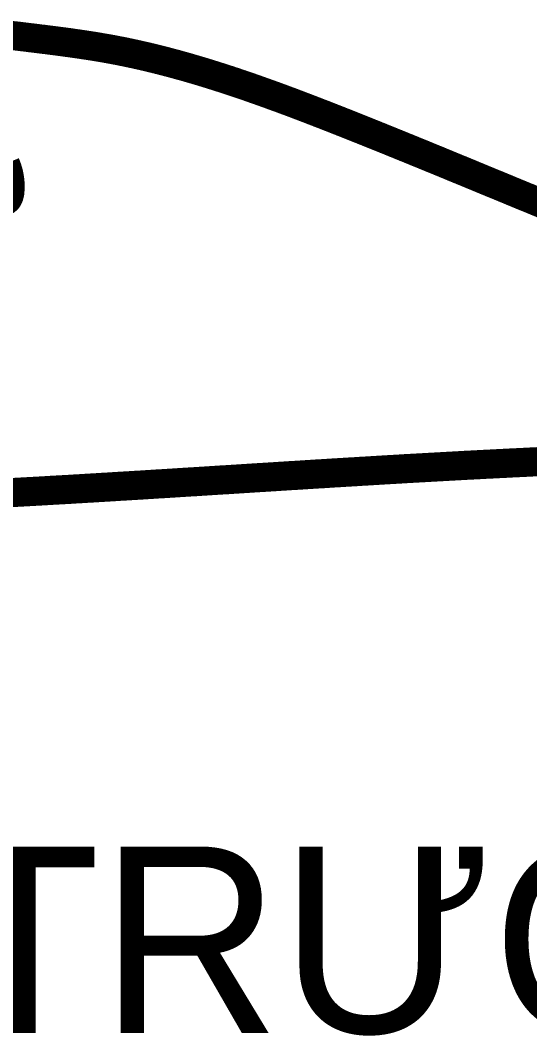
# Model space of a CAD drawing. Header units: millimetres. Extents: x -295047 to 304185, y -728047 to -308748.
# Drawn here: x 147473.2 to 147691.8, y -329796.7 to -329361 of the extents above; entities that cross this region are included whole.
import ezdxf
from ezdxf.enums import TextEntityAlignment as Align

# ---------------------------------------------------------------- set-up
doc = ezdxf.new("R2010")
doc.units = ezdxf.units.MM
doc.header["$MEASUREMENT"] = 0
for name, color, linetype, lineweight in [('ISO', 153, 'Continuous', 13), ('LC ISO', 153, 'Continuous', 13), ('LC Net thay', 7, 'Continuous', 25), ('LC Text1', 3, 'Continuous', 20)]:
    doc.layers.add(name, color=color, linetype=linetype, lineweight=lineweight)
doc.styles.add('Khungten', font='VHAVAN.TTF', dxfattribs={"width": 0.9, "height": 5000})
doc.styles.add('Title', font='VHBLACK.TTF', dxfattribs={"width": 0.8})
doc.styles.add('VNAVANTH', font='VHAVANB.TTF', dxfattribs={"width": 0.6})

# ---------------------------------------------------------------- blocks, each defined once
blk = doc.blocks.new('Mr. Giang')
at = {"layer": 'LC ISO', "const_width": 50}
for points in [[(1679.2, 389.3), (1679.9, 387.6), (1680.5, 385.9), (1681.2, 384.2), (1681.8, 382.5), (1682.4, 380.8), (1682.9, 379.1), (1683.5, 377.3), (1684, 375.5), (1684.4, 373.7), (1684.9, 371.8), (1685.3, 370), (1685.7, 368.1), (1686, 366.2), (1686.3, 364.2), (1686.6, 362.3), (1686.8, 360.3), (1687, 358.2), (1687.2, 356.2), (1687.3, 353.9), (1687.4, 352), (1687.4, 349.8), (1687.4, 347.7), (1687.3, 345.6), (1687.1, 343.5), (1686.9, 341.4), (1686.7, 339.4), (1686.3, 337.5), (1685.9, 335.7), (1685.4, 333.9), (1684.8, 332.3), (1684.1, 330.9), (1683.4, 329.6), (1682.5, 328.4), (1681.9, 327.8), (1680.5, 326.7), (1679.3, 326.2)], [(1678.2, 610.5), (1680.2, 610.3), (1682.1, 610.2), (1684, 610), (1685.9, 609.8), (1687.8, 609.6), (1689.7, 609.4), (1691.7, 609.2), (1693.6, 609), (1695.5, 608.8), (1697.4, 608.6), (1699.3, 608.4), (1701.2, 608.2), (1703.2, 607.9), (1705.1, 607.7), (1707, 607.5), (1708.9, 607.2), (1711.4, 606.9), (1712.7, 606.8), (1714.6, 606.5), (1716.5, 606.3), (1718.4, 606.1), (1720.3, 605.8), (1722.1, 605.6), (1724, 605.4), (1725.9, 605.2), (1727.8, 604.9), (1729.7, 604.7), (1731.5, 604.5), (1733.4, 604.2), (1735.3, 604), (1737.1, 603.8), (1739, 603.5), (1740.9, 603.3), (1742.7, 603.1), (1744.6, 602.9), (1746.4, 602.6), (1748.3, 602.4), (1750.1, 602.2), (1752, 601.9), (1753.8, 601.7), (1755.6, 601.5), (1757.5, 601.2), (1759.3, 601), (1761.2, 600.8), (1763, 600.5), (1764.8, 600.3), (1766.6, 600.1), (1768.5, 599.8), (1770.3, 599.6), (1772.1, 599.3), (1773.9, 599.1), (1775.8, 598.9), (1777.6, 598.6), (1779.4, 598.4), (1781.2, 598.1), (1783, 597.9), (1784.8, 597.6), (1786.6, 597.4), (1788.4, 597.2), (1790.2, 596.9), (1792, 596.7), (1793.8, 596.4), (1795.6, 596.1), (1797.4, 595.9), (1799.2, 595.6), (1801, 595.4), (1802.8, 595.1), (1804.6, 594.9), (1806.4, 594.6), (1808.2, 594.3), (1810, 594.1), (1811.8, 593.8), (1813.6, 593.5), (1815.4, 593.3), (1817.1, 593), (1818.9, 592.7), (1820.7, 592.5), (1822.5, 592.2), (1824.3, 591.9), (1826, 591.6), (1827.8, 591.4), (1829.6, 591.1), (1831.4, 590.8), (1833.2, 590.5), (1834.9, 590.2), (1836.7, 589.9), (1838.5, 589.6), (1840.3, 589.3), (1842, 589), (1843.8, 588.7), (1845.6, 588.4), (1847.3, 588.1), (1849.1, 587.8), (1850.9, 587.5), (1852.6, 587.2), (1854.4, 586.9), (1856.2, 586.6), (1858, 586.2), (1859.7, 585.9), (1861.5, 585.6), (1863.3, 585.3), (1865, 584.9), (1866.8, 584.6), (1867.7, 584.4), (1870.3, 583.9), (1872.1, 583.6), (1873.9, 583.2), (1875.6, 582.9), (1877.4, 582.6), (1879.2, 582.2), (1880.9, 581.8), (1882.7, 581.5), (1884.5, 581.1), (1886.2, 580.8), (1888, 580.4), (1889.8, 580), (1891.5, 579.7), (1893.3, 579.3), (1895.1, 578.9), (1896.8, 578.5), (1898.6, 578.2), (1900.4, 577.8), (1902.1, 577.4), (1903.9, 577), (1905.7, 576.6), (1907.4, 576.2), (1909.2, 575.8), (1910.9, 575.4), (1912.7, 575), (1914.5, 574.6), (1916.2, 574.2), (1918, 573.8), (1919.8, 573.4), (1921.5, 573), (1923.3, 572.6), (1925.1, 572.1), (1926.8, 571.7), (1928.6, 571.3), (1930.3, 570.9), (1932.1, 570.4), (1933.9, 570), (1935.6, 569.6), (1937.4, 569.1), (1939.2, 568.7), (1940.9, 568.3), (1942.7, 567.8), (1944.4, 567.4), (1946.2, 566.9), (1948, 566.5), (1949.7, 566), (1951.5, 565.6), (1953.3, 565.1), (1955, 564.7), (1956.8, 564.2), (1958.5, 563.7), (1960.3, 563.3), (1962.1, 562.8), (1963.8, 562.3), (1965.6, 561.9), (1967.3, 561.4), (1969.1, 560.9), (1970.9, 560.5), (1972.6, 560), (1974.4, 559.5), (1976.1, 559), (1977.9, 558.5), (1979.6, 558), (1981.4, 557.5), (1983.2, 557), (1984.9, 556.6), (1986.7, 556.1), (1988.4, 555.6), (1990.2, 555.1), (1992, 554.6), (1993.7, 554.1), (1995.5, 553.5), (1997.2, 553), (1999, 552.5), (2000.7, 552), (2002.5, 551.5), (2004.2, 551), (2006, 550.5), (2007.8, 549.9), (2009.5, 549.4), (2011.3, 548.9), (2013, 548.4), (2014.8, 547.9), (2016.5, 547.3), (2018.3, 546.8), (2020, 546.3), (2021.8, 545.7), (2023.5, 545.2), (2025.3, 544.6), (2027.1, 544.1), (2028.8, 543.6), (2030.6, 543), (2032.3, 542.5), (2034.1, 541.9), (2035.8, 541.4), (2037.6, 540.8), (2039.3, 540.3), (2041.1, 539.7), (2042.8, 539.2), (2044.6, 538.6), (2046.3, 538.1), (2048.1, 537.5), (2049.8, 536.9), (2051.6, 536.4), (2053.3, 535.8), (2055.1, 535.2), (2056.8, 534.7), (2058.6, 534.1), (2060.3, 533.5), (2062.1, 533), (2063.8, 532.4), (2065.6, 531.8), (2067.3, 531.2), (2069.1, 530.6), (2070.8, 530.1), (2072.6, 529.5), (2074.3, 528.9), (2076.1, 528.3), (2077.8, 527.7), (2079.6, 527.1), (2081.3, 526.5), (2083, 526), (2084.8, 525.4), (2086.5, 524.8), (2088.3, 524.2), (2090, 523.6), (2091.8, 523), (2093.5, 522.4), (2095.3, 521.8), (2097, 521.2), (2098.8, 520.6), (2100.5, 520), (2102.2, 519.4), (2104, 518.7), (2105.7, 518.1), (2107.5, 517.5), (2109.2, 516.9), (2111, 516.3), (2112.7, 515.7), (2114.4, 515.1), (2116.2, 514.5), (2117.9, 513.8), (2119.7, 513.2), (2121.4, 512.6), (2123.1, 512), (2124.9, 511.4), (2126.6, 510.7), (2128.4, 510.1), (2130.1, 509.5), (2131.8, 508.9), (2133.6, 508.2), (2135.3, 507.6), (2137.1, 507), (2138.8, 506.3), (2140.5, 505.7), (2142.3, 505.1), (2144, 504.4), (2145.7, 503.8), (2147.5, 503.2), (2149.2, 502.5), (2151, 501.9), (2152.7, 501.3), (2154.4, 500.6), (2156.2, 500), (2157.9, 499.3), (2159.6, 498.7), (2161.4, 498), (2163.1, 497.4), (2164.8, 496.8), (2166.6, 496.1), (2168.3, 495.5), (2170, 494.8), (2171.8, 494.2), (2173.5, 493.5), (2175.2, 492.9), (2177, 492.2), (2178.7, 491.6), (2180.4, 490.9), (2182.2, 490.2), (2183.9, 489.6), (2185.6, 488.9), (2187.3, 488.3), (2189.1, 487.6), (2190.8, 487), (2192.5, 486.3), (2194.3, 485.6), (2196, 485), (2197.7, 484.3), (2199.4, 483.7), (2201.2, 483), (2202.9, 482.3), (2204.6, 481.7), (2206.4, 481), (2208.1, 480.3), (2209.8, 479.7), (2211.5, 479), (2213.3, 478.3), (2215, 477.7), (2216.7, 477), (2218.4, 476.3), (2220.2, 475.7), (2221.9, 475), (2223.6, 474.3), (2225.3, 473.7), (2227.1, 473), (2228.8, 472.3), (2230.5, 471.6), (2232.2, 471), (2233.9, 470.3), (2235.7, 469.6), (2237.4, 469), (2239.1, 468.3), (2240.8, 467.6), (2242.5, 466.9), (2244.3, 466.3), (2246, 465.6), (2247.7, 464.9), (2249.4, 464.2), (2251.1, 463.5), (2252.9, 462.9), (2254.6, 462.2), (2256.3, 461.5), (2258, 460.8), (2259.7, 460.2), (2261.4, 459.5), (2263.2, 458.8), (2264.9, 458.1), (2267, 457.3), (2268.3, 456.8), (2270, 456.1), (2271.7, 455.4), (2273.4, 454.7), (2275.1, 454), (2276.9, 453.4), (2278.6, 452.7), (2280.3, 452), (2282, 451.3), (2283.7, 450.6), (2285.4, 449.9), (2287.1, 449.3), (2288.8, 448.6), (2290.6, 447.9), (2292.3, 447.2), (2294, 446.5), (2295.7, 445.8), (2297.4, 445.2), (2299.1, 444.5), (2300.8, 443.8), (2302.5, 443.1), (2304.2, 442.4), (2305.9, 441.7), (2307.6, 441), (2309.3, 440.4), (2311, 439.7), (2312.8, 439), (2314.5, 438.3), (2316.2, 437.6), (2317.9, 436.9), (2319.6, 436.2), (2321.3, 435.6), (2323, 434.9), (2324.7, 434.2), (2326.4, 433.5), (2328.1, 432.8), (2329.8, 432.1), (2331.5, 431.4), (2333.2, 430.7), (2334.9, 430.1), (2336.6, 429.4), (2338.3, 428.7), (2340, 428), (2341.7, 427.3), (2343.4, 426.6), (2345.1, 425.9), (2346.8, 425.2), (2348.5, 424.5), (2350.2, 423.9), (2351.9, 423.2), (2353.6, 422.5), (2355.3, 421.8), (2357, 421.1), (2358.7, 420.4), (2360.4, 419.7), (2362.1, 419), (2363.8, 418.3), (2365.5, 417.6), (2367.2, 416.9), (2368.9, 416.3), (2370.6, 415.6), (2372.3, 414.9), (2374, 414.2), (2375.7, 413.5), (2377.4, 412.8), (2379.1, 412.1), (2380.8, 411.4), (2382.5, 410.7), (2384.2, 410), (2385.9, 409.3), (2387.6, 408.6), (2389.3, 407.9), (2391, 407.3), (2392.7, 406.6), (2394.4, 405.9), (2396.1, 405.2), (2397.7, 404.5), (2399.4, 403.8), (2401.1, 403.1), (2402.8, 402.4), (2404.5, 401.7), (2406.2, 401), (2407.9, 400.3), (2409.6, 399.6), (2411.3, 398.9), (2413, 398.2), (2414.7, 397.5), (2416.4, 396.8), (2418.1, 396.1), (2419.8, 395.5), (2421.5, 394.8), (2423.2, 394.1), (2424.8, 393.4), (2426.5, 392.7), (2428.2, 392), (2429.9, 391.3), (2431.6, 390.6), (2433.3, 389.9), (2435, 389.2), (2436.7, 388.5), (2438.4, 387.8), (2440.1, 387.1), (2441.8, 386.4), (2443.5, 385.7), (2445.1, 385), (2446.8, 384.3), (2448.5, 383.6), (2450.2, 382.9), (2451.9, 382.2), (2453.6, 381.5), (2455.3, 380.8), (2457, 380.1), (2458.7, 379.4), (2460.4, 378.8), (2462.1, 378.1), (2463.7, 377.4), (2465.4, 376.7), (2467.1, 376), (2468.8, 375.3), (2470.5, 374.6), (2472.2, 373.9), (2473.9, 373.2), (2475.6, 372.5), (2477.3, 371.8), (2479, 371.1), (2480.6, 370.4), (2482.3, 369.7), (2484, 369), (2485.7, 368.3), (2487.4, 367.6), (2489.1, 366.9), (2490.8, 366.2), (2492.5, 365.5), (2494.2, 364.8), (2495.9, 364.1), (2497.5, 363.4), (2499.2, 362.7), (2500.9, 362), (2502.6, 361.3), (2504.3, 360.6), (2506, 359.9), (2507.7, 359.2), (2509.4, 358.5), (2511.1, 357.8), (2512.8, 357.1), (2514.4, 356.4), (2516.1, 355.7), (2517.8, 355), (2519.5, 354.4), (2521.2, 353.7), (2522.9, 353), (2524.6, 352.3), (2526.3, 351.6), (2528, 350.9), (2529.6, 350.2), (2531.3, 349.5), (2533, 348.8), (2534.7, 348.1), (2536.4, 347.4), (2538.1, 346.7), (2539.8, 346), (2541.5, 345.3), (2543.2, 344.6), (2544.9, 343.9), (2546.5, 343.2), (2548.2, 342.5), (2549.9, 341.8), (2551.6, 341.1), (2553.3, 340.4), (2555, 339.7), (2556.7, 339), (2558.4, 338.3), (2560.1, 337.6), (2561.8, 336.9), (2563.5, 336.2), (2565.1, 335.5), (2566.8, 334.8), (2568.5, 334.1), (2570.2, 333.4), (2571.9, 332.7), (2573.6, 332), (2575.3, 331.4), (2577, 330.7), (2578.7, 330), (2580.4, 329.3), (2582.1, 328.6), (2583.8, 327.9), (2585.4, 327.2), (2587.1, 326.5), (2588.8, 325.8), (2590.5, 325.1), (2592.2, 324.4), (2594.7, 323.4), (2595.6, 323), (2597.3, 322.3), (2599, 321.6), (2600.7, 320.9), (2602.4, 320.2), (2604.1, 319.5), (2605.8, 318.8)], [(1669.3, -176.2), (1680.2, -175.6), (1691.1, -175), (1702.1, -174.4), (1713, -173.8), (1723.9, -173.2), (1734.8, -172.6), (1745.7, -172), (1756.6, -171.3), (1767.5, -170.7), (1778.4, -170.1), (1789.4, -169.5), (1800.3, -168.8), (1811.2, -168.2), (1822.1, -167.5), (1833, -166.9), (1843.9, -166.2), (1854.8, -165.6), (1865.7, -164.9), (1876.6, -164.2), (1887.5, -163.6), (1898.4, -162.9), (1909.3, -162.3), (1920.2, -161.6), (1931.1, -160.9), (1942, -160.2), (1952.9, -159.6), (1963.8, -158.9), (1974.7, -158.2), (1985.6, -157.5), (1996.5, -156.8), (2007.4, -156.2), (2018.3, -155.5), (2029.1, -154.8), (2040, -154.1), (2050.9, -153.4), (2061.7, -152.8), (2069.2, -152.3), (2083.5, -151.4), (2094.3, -150.7), (2105.2, -150), (2116, -149.3), (2126.9, -148.7), (2137.7, -148), (2148.5, -147.3), (2159.4, -146.6), (2170.2, -145.9), (2181.1, -145.3), (2191.9, -144.6), (2202.7, -143.9), (2213.5, -143.2), (2224.4, -142.6), (2235.2, -141.9), (2246, -141.2), (2256.8, -140.6), (2267.6, -139.9), (2278.5, -139.3), (2289.3, -138.6), (2300.1, -138), (2310.9, -137.3), (2321.7, -136.7), (2332.5, -136), (2343.3, -135.4), (2354.1, -134.8), (2364.9, -134.1), (2375.8, -133.5), (2386.6, -132.9), (2397.4, -132.3), (2408.2, -131.7), (2419, -131.1), (2429.8, -130.5), (2440.6, -129.9), (2451.4, -129.3), (2462.2, -128.7), (2473, -128.1), (2487, -127.4), (2494.6, -127), (2505.5, -126.4), (2516.3, -125.9), (2527.1, -125.3), (2537.9, -124.8), (2548.7, -124.2), (2559.5, -123.7), (2570.4, -123.2), (2581.2, -122.6), (2592, -122.1), (2602.8, -121.6), (2613.6, -121.1)]]:
    blk.add_lwpolyline(points, dxfattribs=at)
blk = doc.blocks.new('lcdi fix')
at = {"layer": 'ISO', "xscale": 0.5000000104764112, "yscale": 0.5000000104764112, "zscale": 0.5000000104764112}
blk.add_blockref('Mr. Giang', (37323.96, -842.82), dxfattribs=at)
at = {"color": 7, "style": 'VNAVANTH'}
blk.add_text('ths. bïi tr\xadêng giang', height=160, dxfattribs=at).set_placement((38493.44, -1394.13), align=Align.CENTER)
at = {"color": 7, "style": 'Khungten', "width": 0.8}
for tag, p in [('REVISION', (39498.75, -10746.3)), ('NGAYHT', (39546.07, -11609.37))]:
    blk.add_attdef(tag, text='', height=200, dxfattribs=at).set_placement(p, align=Align.CENTER)
at = {"layer": 'LC Text1', "style": 'Title', "width": 1.485915}
for tag, p, p2 in [('TENBANVE1', (36912.66, -8885.76), (40339.14, -8885.76)), ('TENBANVE2', (36912.66, -9562.47), (40339.14, -9562.47))]:
    blk.add_attdef(tag, text='', height=250, dxfattribs=at).set_placement(p, p2, align=Align.FIT)
at = {"layer": 'LC Text1', "style": 'Title', "width": 0.7}
blk.add_attdef('SOBANVE', text='', height=250, dxfattribs=at).set_placement((39561.98, -13896.18), align=Align.CENTER)

msp = doc.modelspace()

# ---------------------------------------------------------------- block references
at = {"layer": 'LC Net thay', "xscale": 0.5000000000000013, "yscale": 0.5000000000000013, "zscale": 0.5000000000000013}
msp.add_blockref('lcdi fix', (128384.99, -329098.5, 17.75), dxfattribs=at)

doc.saveas('drawing.dxf')
